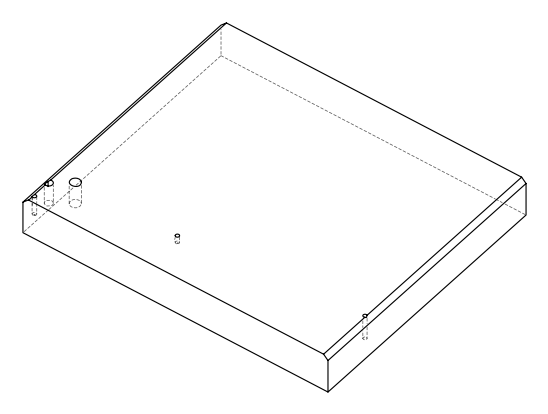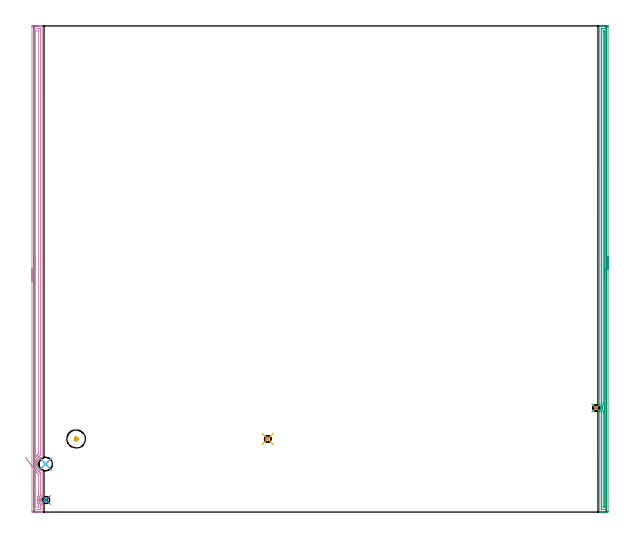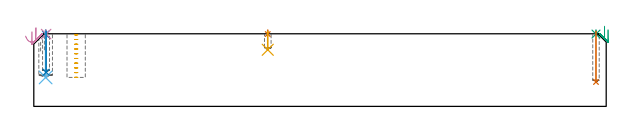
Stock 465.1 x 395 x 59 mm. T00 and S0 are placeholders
(PLAN: 11 operations, 6 tool changes, 20.7 min)
(1 SPOT_DRILL | STEP1POCKET | NXT0321_9005460120000 | 0.03 min | 1 mm3)
(2 SPOT_DRILL_1 | STEP1POCKET_1 | NXT0321_9005460120000 | 0.03 min | 1 mm3)
(3 SPOT_DRILL_2 | STEP1POCKET_2 | NXT0321_9005460120000 | 0.03 min | 0 mm3)
(4 SPOT_DRILL_3 | STEP1POCKET_3 | NXT0321_9005460120000 | 0.03 min | 0 mm3)
(5 DRILL_BLIND_HOLE_INTO_CENTER | STEP1POCKET | UGT0301_178 | 0.06 min | 268 mm3)
(6 DRILL_BLIND_HOLE_INTO_CENTER_1 | STEP1POCKET_1 | NXT0301_081 | 0.15 min | 3228 mm3)
(7 DRILL_BLIND_HOLE_INTO_CENTER_2 | STEP1POCKET_2 | UGT0301_176 | 0.17 min | 791 mm3)
(8 DRILL_BLIND_HOLE_INTO_CENTER_3 | STEP1POCKET_3 | UGT0301_180 | 0.13 min | 756 mm3)
(9 AREA_MILL | FG_CHAMFER_SURFACE | UGT0205_001 | 9.67 min | 8867 mm3)
(10 AREA_MILL_1 | FG_CHAMFER_SURFACE_1 | UGT0205_001 | 9.84 min | 13554 mm3)
(11 MILL_BLIND_HOLE_FROM_SOLID_MATERIAL | STEP1POCKET_4 | UGT0201_130 | Spiral | 0.54 min | 6082 mm3)
(TOOL NXT0321_9005460120000 | NC Spot Drill, 142deg, 12mm, Carbide, Uncoated | D12 PA142 FL30 Z2)
(TOOL UGT0301_178 | Twist Drill 5.4 mm | D5.4 PA118 FL55 Z2)
(TOOL NXT0301_081 | Carbide Drill 11mm [860.1-1100-033A1-MM 2214] | D11 PA140 FL55 Z2)
(TOOL UGT0301_176 | Twist Drill 5.2 mm | D5.2 PA118 FL50 Z2)
(TOOL UGT0301_180 | Twist Drill 5.7 mm | D5.7 PA118 FL55 Z2)
(TOOL UGT0205_001 | Chamfer Mill 20 x 3 x 45 deg. | D20 FL50 Z2)
(TOOL UGT0201_130 | Carbide End Mill 12.0 | D12 FL15 Z4)
(OP 1 SPOT_DRILL)
G17 G21 G94 G90
T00 M6
G54
G17 G0 G90 X190.1 Y59.4 S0 M3
G43 Z69. H0
G94 G81 G98 Z58.768 F250. R62.
G80
M5
M2
(OP 2 SPOT_DRILL_1)
G17 G21 G94 G90
T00 M6
G54
G17 G0 G90 X9.6 Y39. S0 M3
G43 Z69. H0
G94 G81 G98 Z58.527 F250. R62.
G80
M5
M2
(OP 3 SPOT_DRILL_2)
G17 G21 G94 G90
T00 M6
G54
G17 G0 G90 X456.8 Y84.6 S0 M3
G43 Z69. H0
G94 G81 G98 Z58.776 F250. R62.
G80
M5
M2
(OP 4 SPOT_DRILL_3)
G17 G21 G94 G90
T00 M6
G54
G17 G0 G90 X10. Y9.8 S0 M3
G43 Z69. H0
G94 G81 G98 Z58.755 F250. R62.
G80
M5
M2
(OP 5 DRILL_BLIND_HOLE_INTO_CENTER)
G17 G21 G94 G90
T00 M6
G54
G17 G0 G90 X190.1 Y59.4 S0 M3
G43 Z69. H0
G94 G81 G98 Z46. F250. R61.
G80
M5
M2
(OP 6 DRILL_BLIND_HOLE_INTO_CENTER_1)
G17 G21 G94 G90
T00 M6
G54
G17 G0 G90 X9.6 Y39. S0 M3
G43 Z69. H1
G94 G81 G98 Z23.5 F250. R61.
G80
M5
M2
(OP 7 DRILL_BLIND_HOLE_INTO_CENTER_2)
G17 G21 G94 G90
T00 M6
G54
G17 G0 G90 X456.8 Y84.6 S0 M3
G43 Z69. H0
G94 G81 G98 Z19.8 F250. R61.
G80
M5
M2
(OP 8 DRILL_BLIND_HOLE_INTO_CENTER_3)
G17 G21 G94 G90
T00 M6
G54
G17 G0 G90 X10. Y9.8 S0 M3
G43 Z69. H0
G94 G81 G98 Z27.7 F250. R61.
G80
M5
M2
(OP 9 AREA_MILL)
G17 G21 G94 G90
T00 M6
G54
G17 G0 G90 X466.6 Y207.5 S1061 M3
G43 Z69. H0
Z62.3
G94 G1 Y207.462 Z61.428 F250.
Y207.348 Z60.564
Y207.159 Z59.712
Y206.897 Z58.88
Y206.563 Z58.074
Y206.16 Z57.3
Y205.691 Z56.564
Y205.16 Z55.872
Y204.571 Z55.229
Y203.928 Z54.64
Y203.236 Z54.108
Y202.5 Z53.64
Y201.726 Z53.237
Y200.92 Z52.903
Y200.088 Z52.641
Y199.236 Z52.452
Y198.372 Z52.338
Y197.5 Z52.3
Y0.612
X466.598 Y0.304
X466.593 Y0.01 Z52.303
X466.298 Y0. Z52.599
X463.685 Z55.21
X462.267 Z56.63
X461.073 Z57.822
X460.124 Z58.775
X460.012 Z58.88
X459.964 Y0.002 Z58.928
X459.903 Y0.01 Z58.988
X459.9 Y0.165 Z59.
Y81.867
X459.902 Y82.545 Z58.988
X459.966 Y82.608 Z58.928
X460.029 Y82.669 Z58.869
X460.123 Y82.76 Z58.776
X460.169 Y82.806 Z58.728
X460.202 Y82.845 Z58.694
X460.355 Y83.017 Z58.543
X460.382 Y83.058 Z58.515
X460.42 Y83.114 Z58.477
X460.462 Y83.174 Z58.437
X460.499 Y83.227 Z58.4
X460.57 Y83.356 Z58.328
X460.62 Y83.446 Z58.277
X460.719 Y83.675 Z58.175
X460.8 Y83.912 Z58.097
X460.859 Y84.146 Z58.04
X460.873 Y84.323 Z58.025
X460.881 Y84.427 Z58.015
X460.884 Y84.474 Z58.01
X460.881 Y84.546 Z58.007
Y84.626 Z58.009
X460.88 Y84.695
X460.881 Y84.773 Z58.014
Y84.806
X460.859 Y85.053 Z58.04
X460.855 Y85.067 Z58.044
X460.833 Y85.141 Z58.062
X460.82 Y85.19 Z58.077
X460.791 Y85.29 Z58.104
X460.767 Y85.376 Z58.129
X460.766 Y85.381 Z58.13
X460.743 Y85.439 Z58.151
X460.72 Y85.503 Z58.176
X460.647 Y85.7 Z58.252
X460.513 Y85.946 Z58.386
X460.452 Y86.034 Z58.446
X460.354 Y86.179 Z58.546
X460.171 Y86.393 Z58.729
X460.14 Y86.424 Z58.76
X459.965 Y86.595 Z58.93
X459.952 Y86.606 Z58.944
X459.903 Y86.655 Z58.989
X459.9 Y86.778 Z59.
Y394.835
X459.902 Y394.99 Z58.988
X460.011 Y394.998 Z58.881
X460.124 Y395. Z58.775
X460.427 Z58.472
X461.073 Z57.822
X463.137 Z55.76
X464.556 Z54.339
X465.153 Z53.743
X466.024 Z52.873
X466.298 Y394.997 Z52.599
X466.593 Y394.99 Z52.303
X466.598 Y394.696 Z52.3
X466.6 Y394.388
Y394.078
Y197.5
X465.186 Z53.714
Y3.291
X465.185 Y2.646 Z53.715
X465.183 Y2.398 Z53.717
X465.179 Y2.076 Z53.721
X465.171 Y2.01 Z53.729
X465.073 Y2.005 Z53.827
X464.943 Y2.001 Z53.957
X461.944 Y2. Z56.956
X461.459 Y2.002 Z57.441
X461.347 Y2.007 Z57.553
X461.326 Y2.009 Z57.574
X461.321 Y2.048 Z57.579
X461.317 Y2.147 Z57.583
X461.315 Y2.398 Z57.585
X461.314 Y3.043 Z57.586
X461.315 Y80.974 Z57.585
X461.316 Y81.297 Z57.584
X461.319 Y81.458 Z57.581
X461.321 Y81.535 Z57.579
X461.35 Y81.583 Z57.55
X461.527 Y81.867 Z57.373
X461.682 Y82.135 Z57.218
X461.75 Y82.258 Z57.15
X461.944 Y82.673 Z56.956
X461.969 Y82.735 Z56.931
X461.978 Y82.76 Z56.922
X462.095 Y83.129 Z56.805
X462.171 Y83.42 Z56.729
X462.223 Y83.653 Z56.677
X462.281 Y84.2 Z56.619
X462.294 Y84.546 Z56.606
X462.276 Y85.099 Z56.624
X462.24 Y85.439 Z56.66
X462.175 Y85.76 Z56.725
X462.045 Y86.228 Z56.855
X462.009 Y86.332 Z56.891
X461.944 Y86.505 Z56.956
X461.809 Y86.823 Z57.091
X461.719 Y86.994 Z57.181
X461.592 Y87.225 Z57.308
X461.423 Y87.489 Z57.477
X461.344 Y87.614 Z57.556
X461.321 Y87.653 Z57.579
X461.318 Y87.67 Z57.582
X461.316 Y87.709 Z57.584
X461.315 Y87.87 Z57.585
X461.314 Y391.709 Z57.586
X461.315 Y392.354 Z57.585
X461.317 Y392.602 Z57.583
X461.321 Y392.924 Z57.579
X461.329 Y392.99 Z57.571
X461.427 Y392.995 Z57.473
X461.557 Y392.999 Z57.343
X464.556 Y393. Z54.344
X465.041 Y392.998 Z53.859
X465.153 Y392.993 Z53.747
X465.174 Y392.991 Z53.726
X465.179 Y392.952 Z53.721
X465.183 Y392.853 Z53.717
X465.185 Y392.602 Z53.715
X465.186 Y391.957 Z53.714
Y388.918
Y197.5
X463.772 Z55.128
Y4.988
X463.77 Y4.184 Z55.13
X463.769 Y4.098 Z55.131
X463.765 Y4.016 Z55.135
X463.685 Y4.01 Z55.215
X462.992 Y4.001 Z55.908
X462.815 Y4.004 Z56.085
X462.756 Y4.007 Z56.144
X462.739 Y4.009 Z56.161
X462.735 Y4.038 Z56.165
X462.732 Y4.095 Z56.168
X462.729 Y4.184 Z56.171
Y4.272
Y80.258
X462.732 Y80.435 Z56.168
X462.737 Y80.769 Z56.163
X462.843 Y80.974 Z56.057
X463.114 Y81.561 Z55.786
X463.237 Y81.867 Z55.663
X463.352 Y82.209 Z55.548
X463.506 Y82.76 Z55.394
X463.54 Y82.91 Z55.36
X463.607 Y83.245 Z55.293
X463.66 Y83.653 Z55.24
X463.662 Y83.677 Z55.238
X463.685 Y83.895 Z55.215
X463.713 Y84.518 Z55.187
Y84.546
X463.685 Y85.349 Z55.215
X463.676 Y85.439 Z55.224
X463.675 Y85.45 Z55.225
X463.613 Y85.917 Z55.287
X463.53 Y86.332 Z55.37
X463.476 Y86.547 Z55.424
X463.27 Y87.225 Z55.63
X462.984 Y87.944 Z55.916
X462.897 Y88.118 Z56.003
X462.815 Y88.279 Z56.085
X462.74 Y88.428 Z56.16
X462.733 Y88.746 Z56.167
X462.73 Y88.922 Z56.17
X462.729 Y89.011 Z56.171
Y89.099
X462.728 Y390.012 Z56.172
X462.73 Y390.816 Z56.17
X462.731 Y390.902 Z56.169
X462.735 Y390.984 Z56.165
X462.815 Y390.99 Z56.085
X463.508 Y390.999 Z55.392
X463.685 Y390.996 Z55.215
X463.744 Y390.993 Z55.156
X463.761 Y390.991 Z55.139
X463.765 Y390.962 Z55.135
X463.768 Y390.904 Z55.132
X463.771 Y390.816 Z55.129
Y390.728
X463.772 Y197.5 Z55.128
Y196.628 Z55.167
Y195.763 Z55.28
Y194.912 Z55.469
Y194.08 Z55.732
Y193.274 Z56.065
Y192.5 Z56.468
Y191.764 Z56.937
Y191.072 Z57.468
Y190.429 Z58.057
Y189.84 Z58.701
Y189.308 Z59.393
Y188.84 Z60.128
Y188.437 Z60.902
Y188.103 Z61.708
Y187.841 Z62.54
Y187.652 Z63.392
Y187.538 Z64.257
Y187.5 Z65.128
G0 Z69.
M5
M2
(OP 10 AREA_MILL_1)
G17 G21 G94 G90
T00 M6
G54
G17 G0 G90 X-1.5 Y187.5 S1061 M3
G43 Z69. H0
Z60.7
G94 G1 Y187.538 Z59.828 F250.
Y187.652 Z58.964
Y187.841 Z58.112
Y188.103 Z57.28
Y188.437 Z56.474
Y188.84 Z55.7
Y189.308 Z54.964
Y189.84 Z54.272
Y190.429 Z53.629
Y191.072 Z53.04
Y191.764 Z52.509
Y192.5 Z52.04
Y193.274 Z51.637
Y194.08 Z51.303
Y194.912 Z51.041
Y195.763 Z50.852
Y196.628 Z50.738
Y197.5 Z50.7
Y394.388
X-1.496 Y394.698 Z50.702
X-1.491 Y394.99 Z50.706
X-1.195 Y395. Z51.002
X3.541 Z55.735
X4.102 Z56.299
X4.432 Z56.628
X4.993 Z57.189
X5.323 Z57.518
X5.984 Z58.183
X6.366 Z58.565
X6.75 Y394.992 Z58.942
X6.797 Y394.99 Z58.988
X6.8 Y394.834 Z59.
Y44.365
X6.794 Y44.353 Z58.992
X6.787 Y44.344 Z58.986
X6.557 Y44.272 Z58.757
X6.405 Y44.227 Z58.604
X6.16 Y44.142 Z58.36
X5.921 Y44.043 Z58.12
X5.769 Y43.969 Z57.968
X5.55 Y43.862 Z57.749
X5.187 Y43.664 Z57.387
X5.036 Y43.56 Z57.235
X4.878 Y43.439 Z57.075
X4.82 Y43.395 Z57.019
X4.581 Y43.211 Z56.779
X4.151 Y42.824 Z56.349
X4.099 Y42.769 Z56.297
X3.739 Y42.335 Z55.938
X3.419 Y41.875 Z55.617
X3.309 Y41.686 Z55.506
X3.266 Y41.613 Z55.463
X3.123 Y41.323 Z55.323
X3.112 Y41.301 Z55.312
X3.071 Y41.203 Z55.271
X2.978 Y40.981 Z55.176
X2.831 Y40.536 Z55.029
X2.806 Y40.436 Z55.004
X2.786 Y40.347 Z54.98
X2.738 Y40.16 Z54.936
X2.72 Y40.086 Z54.917
X2.69 Y39.9 Z54.886
X2.645 Y39.64 Z54.845
X2.616 Y39.192 Z54.809
X2.62 Y39.007 Z54.801
Y39.004 Z54.8
X2.619 Y38.895 Z54.806
X2.617 Y38.796 Z54.811
Y38.744 Z54.812
X2.635 Y38.561 Z54.826
X2.655 Y38.297 Z54.853
X2.689 Y38.114 Z54.884
X2.734 Y37.849 Z54.932
X2.744 Y37.81 Z54.941
X2.781 Y37.668 Z54.976
X2.799 Y37.593 Z54.997
X2.847 Y37.403 Z55.045
X3.008 Y36.952 Z55.207
X3.201 Y36.509 Z55.4
X3.266 Y36.386 Z55.463
X3.301 Y36.329 Z55.498
X3.508 Y35.994 Z55.706
X3.772 Y35.614 Z55.97
X3.956 Y35.391 Z56.155
X3.987 Y35.358 Z56.185
X4.151 Y35.177 Z56.349
X4.346 Y34.989 Z56.545
X4.395 Y34.942 Z56.594
X4.649 Y34.72 Z56.848
X4.84 Y34.576 Z57.039
X5.035 Y34.441 Z57.235
X5.471 Y34.181 Z57.67
X5.665 Y34.086 Z57.863
X5.769 Y34.036 Z57.964
X5.922 Y33.96 Z58.12
X6.244 Y33.825 Z58.442
X6.404 Y33.77 Z58.602
X6.569 Y33.718 Z58.768
X6.774 Y33.663 Z58.974
X6.793 Y33.657 Z58.992
X6.8 Y33.653 Z59.
Y12.22
X6.797 Y12.094 Z58.988
X6.742 Y12.036 Z58.937
X6.66 Y11.965 Z58.858
X6.554 Y11.873 Z58.753
X6.364 Y11.675 Z58.563
X6.195 Y11.465 Z58.393
X6.107 Y11.327 Z58.304
X6.051 Y11.24 Z58.249
X6.016 Y11.176 Z58.214
X5.922 Y11.004 Z58.119
X5.873 Y10.88 Z58.069
X5.836 Y10.791 Z58.033
X5.815 Y10.727 Z58.013
X5.764 Y10.571 Z57.961
X5.733 Y10.434 Z57.927
X5.712 Y10.35 Z57.909
X5.694 Y10.246 Z57.894
X5.679 Y10.127 Z57.872
X5.678 Y10.117 Z57.871
X5.659 Y9.898 Z57.857
X5.661 Y9.791 Z57.856
X5.66 Y9.677 Z57.858
X5.674 Y9.541 Z57.867
X5.676 Y9.516 Z57.869
X5.681 Y9.449 Z57.876
X5.684 Y9.422 Z57.882
X5.717 Y9.223 Z57.915
X5.749 Y9.095 Z57.947
X5.772 Y9.001 Z57.97
X5.842 Y8.782 Z58.041
X5.88 Y8.687 Z58.079
X5.921 Y8.594 Z58.121
X6.135 Y8.226 Z58.332
X6.255 Y8.052 Z58.453
X6.391 Y7.888 Z58.59
X6.577 Y7.704 Z58.775
X6.66 Y7.634 Z58.856
X6.713 Y7.586 Z58.91
X6.803 Y7.501 Z58.996
X6.8 Y7.314 Z59.
Y0.165
X6.797 Y0.01 Z58.988
X6.75 Y0.008 Z58.942
X6.366 Y0. Z58.565
X5.984 Z58.183
X5.323 Z57.518
X4.102 Z56.299
X3.541 Z55.735
X-1.195 Z51.002
X-1.492 Y0.01 Z50.706
X-1.499 Y0.305 Z50.699
X-1.5 Y197.5 Z50.7
X-0.086 Z52.114
X-0.085 Y392.728 Z52.115
X-0.084 Y392.853 Z52.116
X-0.081 Y392.936 Z52.119
X-0.078 Y392.992 Z52.122
X-0.072 Y392.993 Z52.128
X-0.023 Y392.996 Z52.177
X0.471 Y393. Z52.671
X4.928 Y392.998 Z57.128
X5.323 Y392.992 Z57.523
X5.373 Y392.99 Z57.573
X5.381 Y392.79 Z57.581
X5.384 Y392.665 Z57.584
X5.385 Y392.602 Z57.585
X5.386 Y392.54 Z57.586
X5.385 Y46.089 Z57.585
X5.383 Y46.026 Z57.583
X5.379 Y45.907 Z57.579
X5.323 Y45.875 Z57.523
X4.926 Y45.655 Z57.126
X4.432 Y45.36 Z56.632
X4.37 Y45.32 Z56.57
X4.284 Y45.258 Z56.484
X3.869 Y44.929 Z56.069
X3.541 Y44.639 Z55.741
X3.399 Y44.507 Z55.599
X3.256 Y44.365 Z55.456
X2.979 Y44.035 Z55.179
X2.65 Y43.614 Z54.85
X2.59 Y43.532 Z54.79
X2.548 Y43.472 Z54.748
X2.351 Y43.171 Z54.551
X2.242 Y42.987 Z54.442
X2.026 Y42.579 Z54.226
X1.939 Y42.399 Z54.139
X1.759 Y41.983 Z53.959
X1.679 Y41.766 Z53.879
X1.652 Y41.686 Z53.852
X1.545 Y41.346 Z53.745
X1.473 Y41.079 Z53.673
X1.403 Y40.793 Z53.603
X1.316 Y40.344 Z53.516
X1.25 Y39.9 Z53.45
X1.224 Y39.544 Z53.424
X1.203 Y39.007 Z53.403
X1.221 Y38.468 Z53.421
X1.235 Y38.298 Z53.435
X1.252 Y38.114 Z53.452
X1.314 Y37.667 Z53.514
X1.397 Y37.222 Z53.597
X1.593 Y36.495 Z53.793
X1.65 Y36.329 Z53.85
X1.759 Y36.033 Z53.959
X2.015 Y35.436 Z54.215
X2.094 Y35.276 Z54.294
X2.327 Y34.866 Z54.527
X2.538 Y34.543 Z54.738
X2.65 Y34.381 Z54.85
X2.819 Y34.149 Z55.019
X2.966 Y33.969 Z55.166
X3.246 Y33.65 Z55.446
X3.541 Y33.356 Z55.741
X3.854 Y33.075 Z56.054
X4.26 Y32.757 Z56.46
X4.432 Y32.642 Z56.632
X4.74 Y32.448 Z56.94
X5.323 Y32.134 Z57.523
X5.357 Y32.113 Z57.557
X5.373 Y32.102 Z57.573
X5.379 Y32.051 Z57.579
X5.384 Y31.927 Z57.584
X5.385 Y31.864 Z57.585
Y14.006
Y13.944
X5.37 Y13.113 Z57.57
X4.992 Y12.552 Z57.192
X4.806 Y12.22 Z57.006
X4.688 Y11.964 Z56.888
X4.582 Y11.697 Z56.782
X4.449 Y11.31 Z56.649
X4.432 Y11.245 Z56.632
X4.302 Y10.564 Z56.502
X4.285 Y10.434 Z56.485
X4.257 Y10.078 Z56.457
X4.251 Y9.722 Z56.451
X4.255 Y9.541 Z56.455
X4.285 Y9.173 Z56.485
X4.35 Y8.731 Z56.55
X4.367 Y8.648 Z56.567
X4.432 Y8.378 Z56.632
X4.635 Y7.755 Z56.835
X4.802 Y7.385 Z57.002
X5.109 Y6.862 Z57.309
X5.192 Y6.731 Z57.392
X5.323 Y6.532 Z57.523
X5.379 Y5.969 Z57.579
X5.382 Y5.911 Z57.582
X5.386 Y5.077 Z57.586
Y5.014
Y2.335
X5.385 Y2.272 Z57.585
X5.384 Y2.147 Z57.584
X5.381 Y2.064 Z57.581
X5.378 Y2.008 Z57.578
X5.372 Y2.007 Z57.572
X5.323 Y2.004 Z57.523
X4.829 Y2. Z57.029
X0.372 Y2.001 Z52.572
X-0.023 Y2.008 Z52.177
X-0.073 Y2.01 Z52.127
X-0.081 Y2.21 Z52.119
X-0.085 Y2.335 Z52.115
Y2.398
X-0.086 Y2.461 Z52.114
Y197.5
X1.328 Z53.528
X1.329 Y390.354 Z53.529
X1.331 Y390.816 Z53.531
X1.333 Y390.924 Z53.533
X1.335 Y390.974 Z53.535
X1.344 Y390.99 Z53.544
X1.393 Y390.993 Z53.593
X1.577 Y390.999 Z53.777
X3.724 Z55.924
X3.846 Y390.997 Z56.046
X3.944 Y390.992 Z56.144
X3.966 Y390.989 Z56.166
X3.968 Y390.983 Z56.168
X3.97 Y390.96 Z56.17
X3.971 Y390.816 Z56.171
Y48.398
X3.97 Y47.937 Z56.17
X3.968 Y47.509 Z56.168
X3.964 Y47.281 Z56.164
X3.645 Y47.044 Z55.845
X3.586 Y46.998 Z55.786
X3.541 Y46.963 Z55.741
X3.092 Y46.6 Z55.292
X2.65 Y46.214 Z54.85
X2.617 Y46.184 Z54.817
X2.584 Y46.151 Z54.784
X2.194 Y45.715 Z54.394
X1.82 Y45.258 Z54.02
X1.793 Y45.223 Z53.993
X1.355 Y44.62 Z53.555
X1.335 Y44.717 Z53.535
X1.333 Y44.792 Z53.533
X1.33 Y45.258 Z53.53
X1.329 Y45.689 Z53.529
X1.328 Y46.151 Z53.528
Y197.5
Y198.372 Z53.567
Y199.236 Z53.68
Y200.088 Z53.869
Y200.92 Z54.132
Y201.726 Z54.465
Y202.5 Z54.868
Y203.236 Z55.337
Y203.928 Z55.868
Y204.571 Z56.457
Y205.16 Z57.101
Y205.691 Z57.793
Y206.16 Z58.528
Y206.563 Z59.302
Y206.897 Z60.108
Y207.159 Z60.94
Y207.348 Z61.792
Y207.462 Z62.657
Y207.5 Z63.528
G0 Z69.
X-6.668 Y44.51
Z57.116
G1 X-6.391 Y44.127 Z56.383
X-6.078 Y43.693 Z55.694
X-5.732 Y43.212 Z55.054
X-5.354 Y42.688 Z54.468
X-4.947 Y42.124 Z53.941
X-4.516 Y41.525 Z53.476
X-4.062 Y40.895 Z53.078
X-3.59 Y40.24 Z52.748
X-3.102 Y39.564 Z52.491
X-2.604 Y38.872 Z52.306
X-2.098 Y38.17 Z52.197
X-1.588 Y37.463 Z52.164
X-1.078 Y36.756 Z52.207
X-0.573 Y36.055 Z52.326
X-0.076 Y35.365 Z52.519
X0.41 Y34.691 Z52.786
X0.88 Y34.038 Z53.124
X1.331 Y33.413 Z53.531
X1.41 Y33.303 Z53.61
X1.795 Y32.757 Z53.995
X1.901 Y32.614 Z54.101
X2.579 Y31.864 Z54.779
X2.65 Y31.796 Z54.85
X3.3 Y31.213 Z55.5
X3.541 Y31.027 Z55.741
X3.615 Y30.971 Z55.815
X3.804 Y30.836 Z56.004
X3.965 Y30.722 Z56.165
X3.967 Y30.7 Z56.167
X3.969 Y30.647 Z56.169
X3.971 Y30.54 Z56.171
Y15.36
Y14.899
X3.969 Y14.47 Z56.169
X3.964 Y14.006 Z56.164
X3.825 Y13.721 Z56.025
X3.541 Y13.155 Z55.741
X3.528 Y13.126 Z55.728
X3.522 Y13.113 Z55.722
X3.28 Y12.481 Z55.48
X3.195 Y12.22 Z55.395
X3.078 Y11.791 Z55.278
X2.985 Y11.327 Z55.185
X2.93 Y11.046 Z55.13
X2.89 Y10.762 Z55.09
X2.862 Y10.434 Z55.062
X2.847 Y10.237 Z55.047
X2.841 Y9.541 Z55.041
X2.848 Y9.343 Z55.048
X2.877 Y8.986 Z55.077
X2.918 Y8.648 Z55.118
X2.967 Y8.331 Z55.167
X3.026 Y8.02 Z55.226
X3.091 Y7.755 Z55.291
X3.281 Y7.123 Z55.481
X3.37 Y6.862 Z55.57
X3.418 Y6.739 Z55.618
X3.541 Y6.458 Z55.741
X3.702 Y6.131 Z55.902
X3.953 Y5.669 Z56.153
X3.964 Y5.621 Z56.164
X3.967 Y5.504 Z56.167
X3.97 Y5.077 Z56.17
X3.971 Y4.646 Z56.171
X3.969 Y4.184 Z56.169
X3.967 Y4.076 Z56.167
X3.965 Y4.026 Z56.165
X3.956 Y4.01 Z56.156
X3.907 Y4.007 Z56.107
X3.723 Y4.001 Z55.923
X1.577 Z53.777
X1.393 Y4.007 Z53.593
X1.344 Y4.01 Z53.544
X1.335 Y4.026 Z53.535
X1.333 Y4.076 Z53.533
X1.331 Y4.184 Z53.531
X1.329 Y4.615 Z53.529
X1.328 Y5.077 Z53.528
X1.329 Y33.332 Z53.529
X1.33 Y33.384 Z53.53
X1.331 Y33.412 Z53.531
X1.375 Y34.28 Z53.613
X1.418 Y35.137 Z53.77
X1.461 Y35.977 Z54.002
X1.502 Y36.794 Z54.306
X1.542 Y37.581 Z54.68
X1.58 Y38.332 Z55.121
X1.616 Y39.042 Z55.627
X1.649 Y39.706 Z56.192
X1.68 Y40.318 Z56.813
X1.708 Y40.873 Z57.485
X1.733 Y41.368 Z58.203
X1.755 Y41.799 Z58.961
X1.773 Y42.162 Z59.755
X1.788 Y42.454 Z60.576
X1.799 Y42.674 Z61.421
X1.807 Y42.819 Z62.281
X1.81 Y42.889 Z63.15
Y42.883 Z64.023
G0 Z69.
M5
M2
(OP 11 MILL_BLIND_HOLE_FROM_SOLID_MATERIAL)
G17 G21 G94 G90
T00 M6
G54
G17 G0 G90 X34.4 Y59.4 S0 M3
G43 Z69. H0
Z58.16
G94 G3 X35.1 Y60.1 R0.7 F250.
X34.4 Y60.8 R0.7
X33. Y59.4 R1.4
X34.4 Y60.8 R-1.4
X33.7 Y60.1 R0.7
X34.4 Y59.4 R0.7
G0 Z54.32
G3 X35.1 Y60.1 R0.7
X34.4 Y60.8 R0.7
X33. Y59.4 R1.4
X34.4 Y60.8 R-1.4
X33.7 Y60.1 R0.7
X34.4 Y59.4 R0.7
G0 Z50.48
G3 X35.1 Y60.1 R0.7
X34.4 Y60.8 R0.7
X33. Y59.4 R1.4
X34.4 Y60.8 R-1.4
X33.7 Y60.1 R0.7
X34.4 Y59.4 R0.7
G0 Z46.64
G3 X35.1 Y60.1 R0.7
X34.4 Y60.8 R0.7
X33. Y59.4 R1.4
X34.4 Y60.8 R-1.4
X33.7 Y60.1 R0.7
X34.4 Y59.4 R0.7
G0 Z42.8
G3 X35.1 Y60.1 R0.7
X34.4 Y60.8 R0.7
X33. Y59.4 R1.4
X34.4 Y60.8 R-1.4
X33.7 Y60.1 R0.7
X34.4 Y59.4 R0.7
G0 Z38.96
G3 X35.1 Y60.1 R0.7
X34.4 Y60.8 R0.7
X33. Y59.4 R1.4
X34.4 Y60.8 R-1.4
X33.7 Y60.1 R0.7
X34.4 Y59.4 R0.7
G0 Z35.12
G3 X35.1 Y60.1 R0.7
X34.4 Y60.8 R0.7
X33. Y59.4 R1.4
X34.4 Y60.8 R-1.4
X33.7 Y60.1 R0.7
X34.4 Y59.4 R0.7
G0 Z31.28
G3 X35.1 Y60.1 R0.7
X34.4 Y60.8 R0.7
X33. Y59.4 R1.4
X34.4 Y60.8 R-1.4
X33.7 Y60.1 R0.7
X34.4 Y59.4 R0.7
G0 Z27.44
G3 X35.1 Y60.1 R0.7
X34.4 Y60.8 R0.7
X33. Y59.4 R1.4
X34.4 Y60.8 R-1.4
X33.7 Y60.1 R0.7
X34.4 Y59.4 R0.7
G0 Z23.6
G3 X35.1 Y60.1 R0.7
X34.4 Y60.8 R0.7
X33. Y59.4 R1.4
X34.4 Y60.8 R-1.4
X33.7 Y60.1 R0.7
X34.4 Y59.4 R0.7
G0 Z69.
M5
M2
